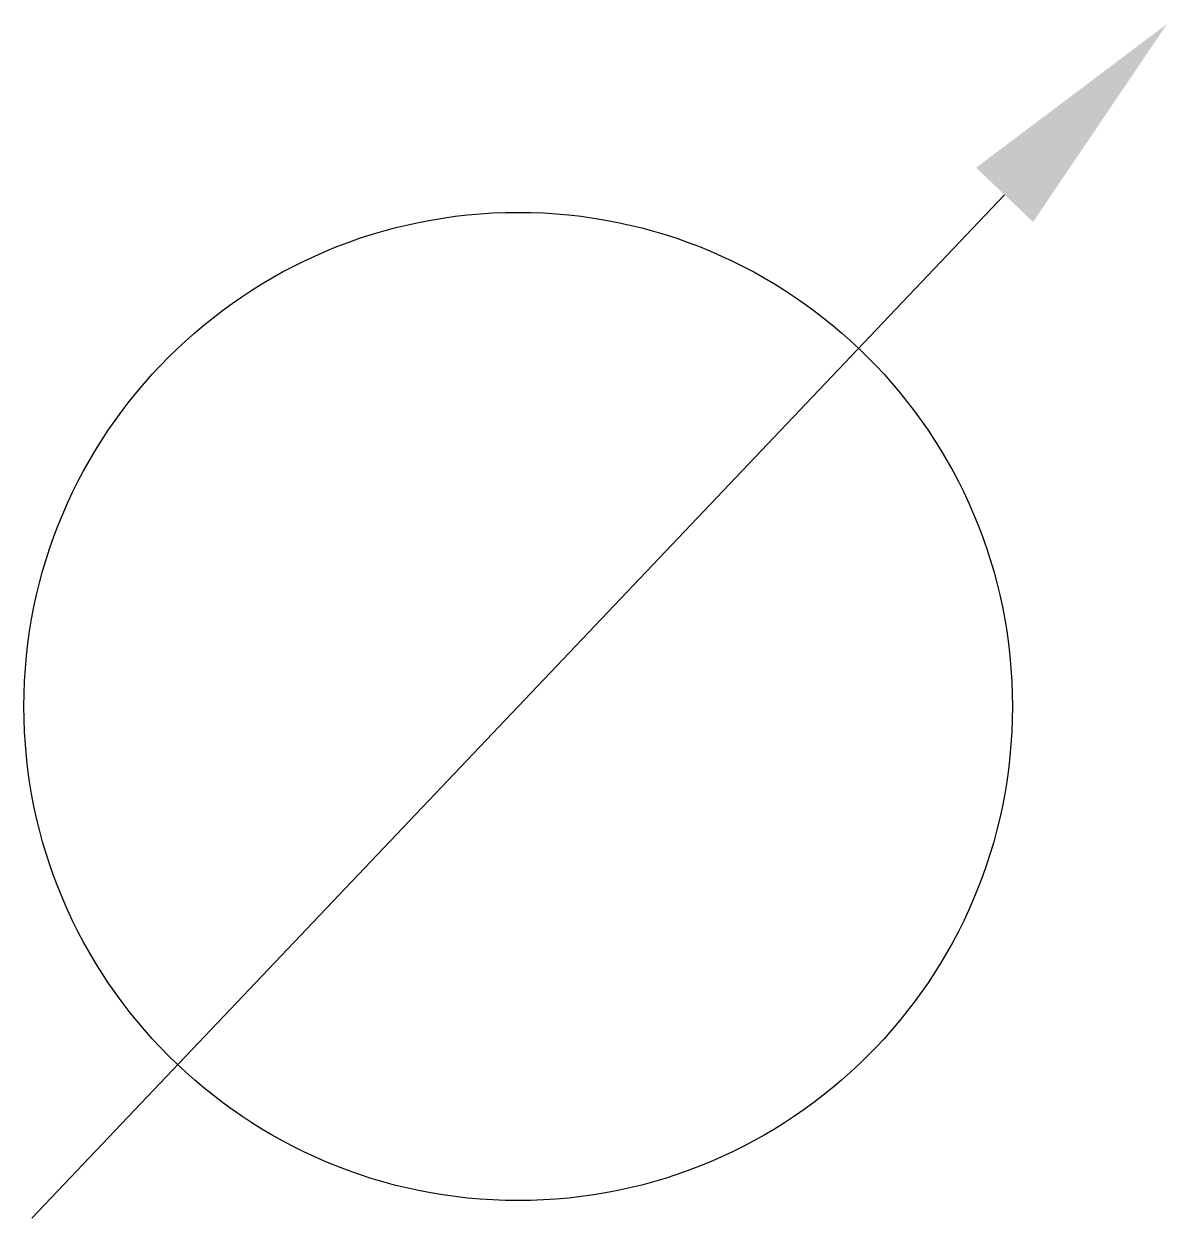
# Model space of a CAD drawing. Extents: x -2.1 to 2.75, y -2.17 to 2.89.
import ezdxf

# ---------------------------------------------------------------- set-up
doc = ezdxf.new("R2010")
doc.units = 0
doc.header["$LTSCALE"] = 10
doc.header["$MEASUREMENT"] = 0
doc.layers.get('0').update_dxf_attribs({"linetype": 'CONTINUOUS'})

msp = doc.modelspace()

# ---------------------------------------------------------------- linework, layer by layer
msp.add_line((2.0619, 2.1694), (-2.0619, -2.1694))
msp.add_circle((0, 0), 2.0951)
msp.add_solid([(1.9411, 2.2842), (2.1827, 2.0545), (2.7508, 2.8942)])

doc.saveas('drawing.dxf')
